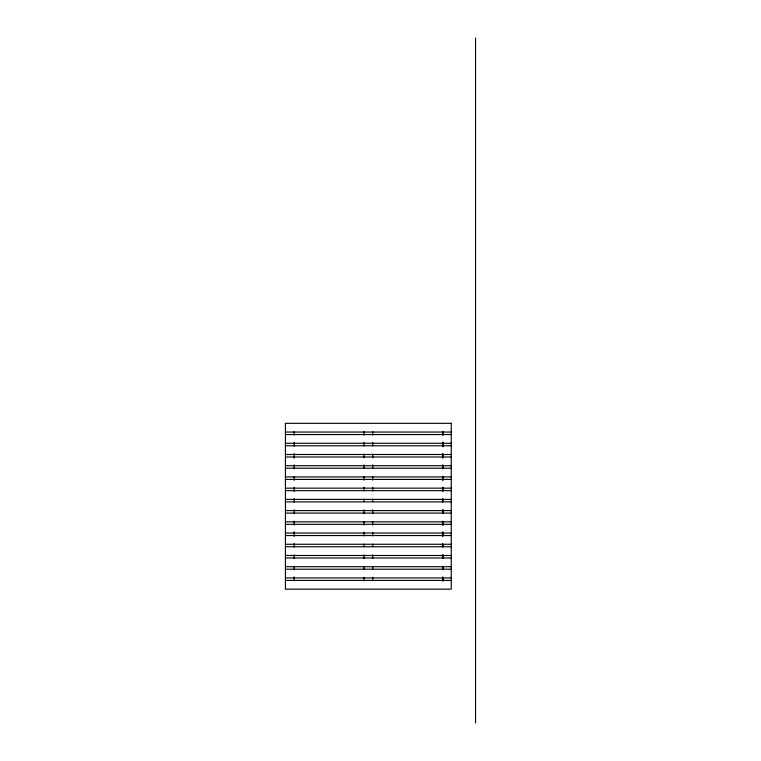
<?xml version="1.0" encoding="UTF-8"?>
<svg xmlns="http://www.w3.org/2000/svg" width="761" height="761" viewBox="0 0 761 761"><rect width="100%" height="100%" fill="white"/><g stroke="black" fill="none" stroke-linecap="round" stroke-linejoin="round"><path stroke-width="1.14" d="M285.442 432.058L451.263 432.058M285.442 434.55L451.263 434.55M285.442 443.273L451.263 443.273M285.442 445.775L451.263 445.775M285.442 454.498L451.263 454.498M285.442 456.99L451.263 456.99M285.442 465.722L451.263 465.722M285.442 468.215L451.263 468.215M285.442 476.938L451.263 476.938M285.442 479.43L451.263 479.43M285.442 488.162L451.263 488.162M285.442 490.655L451.263 490.655M285.442 499.387L451.263 499.387M285.442 501.88L451.263 501.88M285.442 510.602L451.263 510.602M285.442 513.095L451.263 513.095M285.442 521.827L451.263 521.827M285.442 524.319L451.263 524.319M285.442 533.052L451.263 533.052M285.442 535.544L451.263 535.544M285.442 544.267L451.263 544.267M285.442 546.759L451.263 546.759M285.442 555.492L451.263 555.492M285.442 557.984L451.263 557.984M285.442 566.707L451.263 566.707M285.442 569.209L451.263 569.209M285.442 577.932L451.263 577.932M285.442 580.424L451.263 580.424M475.558 38.05L475.558 722.95M443.159 431.43L443.159 434.997M443.159 442.122L443.159 446.869M443.159 453.994L443.159 457.551M443.159 465.865L443.159 468.243M443.159 476.557L443.159 480.115M443.159 487.24L443.159 490.807M443.159 499.121L443.159 501.489M443.159 509.803L443.159 513.361M443.159 521.675L443.159 525.242M443.159 532.367L443.159 535.925M443.159 544.239L443.159 546.617M443.159 554.931L443.159 558.488M443.159 566.802L443.159 569.171M443.159 577.485L443.159 581.052M442.541 431.62L442.541 435.168M442.541 442.284L442.541 446.298M442.541 453.423L442.541 458.17M442.541 464.781L442.541 468.852M442.541 476.633L442.541 480.334M442.541 487.287L442.541 491.406M442.541 498.522L442.541 502.089M442.541 509.775L442.541 513.352M442.541 521.076L442.541 525.195M442.541 531.758L442.541 536.505M442.541 543.63L442.541 547.188M442.541 554.807L442.541 558.355M442.541 566.184L442.541 569.827M442.541 576.867L442.541 580.862M372.719 431.62L372.719 435.168M372.719 442.284L372.719 445.832M372.719 454.127L372.719 457.675M372.719 464.781L372.719 468.338M372.719 476.633L372.719 480.181M372.719 487.287L372.719 490.845M372.719 499.13L372.719 501.499M372.719 509.794L372.719 513.352M372.719 521.637L372.719 525.195M372.719 532.3L372.719 535.849M372.719 544.144L372.719 546.512M372.719 554.807L372.719 558.355M372.719 566.65L372.719 569.019M372.719 577.314L372.719 580.862M363.986 431.62L363.986 435.168M363.986 442.284L363.986 445.832M363.986 454.127L363.986 457.675M363.986 464.781L363.986 468.338M363.986 476.633L363.986 480.181M363.986 487.287L363.986 490.845M363.986 499.13L363.986 501.499M363.986 509.794L363.986 513.352M363.986 521.637L363.986 525.195M363.986 532.3L363.986 535.849M363.986 544.144L363.986 546.512M363.986 554.807L363.986 558.355M363.986 566.65L363.986 569.019M363.986 577.314L363.986 580.862M294.165 431.62L294.165 435.168M294.165 442.284L294.165 446.298M294.165 453.423L294.165 458.17M294.165 464.781L294.165 468.852M294.165 476.633L294.165 480.334M294.165 487.287L294.165 491.406M294.165 498.522L294.165 502.089M294.165 509.775L294.165 513.352M294.165 521.076L294.165 525.195M294.165 531.758L294.165 536.505M294.165 543.63L294.165 547.188M294.165 554.807L294.165 558.355M294.165 566.184L294.165 569.827M294.165 576.867L294.165 580.862M451.263 423.325L285.442 423.325L285.442 589.157L451.263 589.157L451.263 423.325"/></g></svg>
